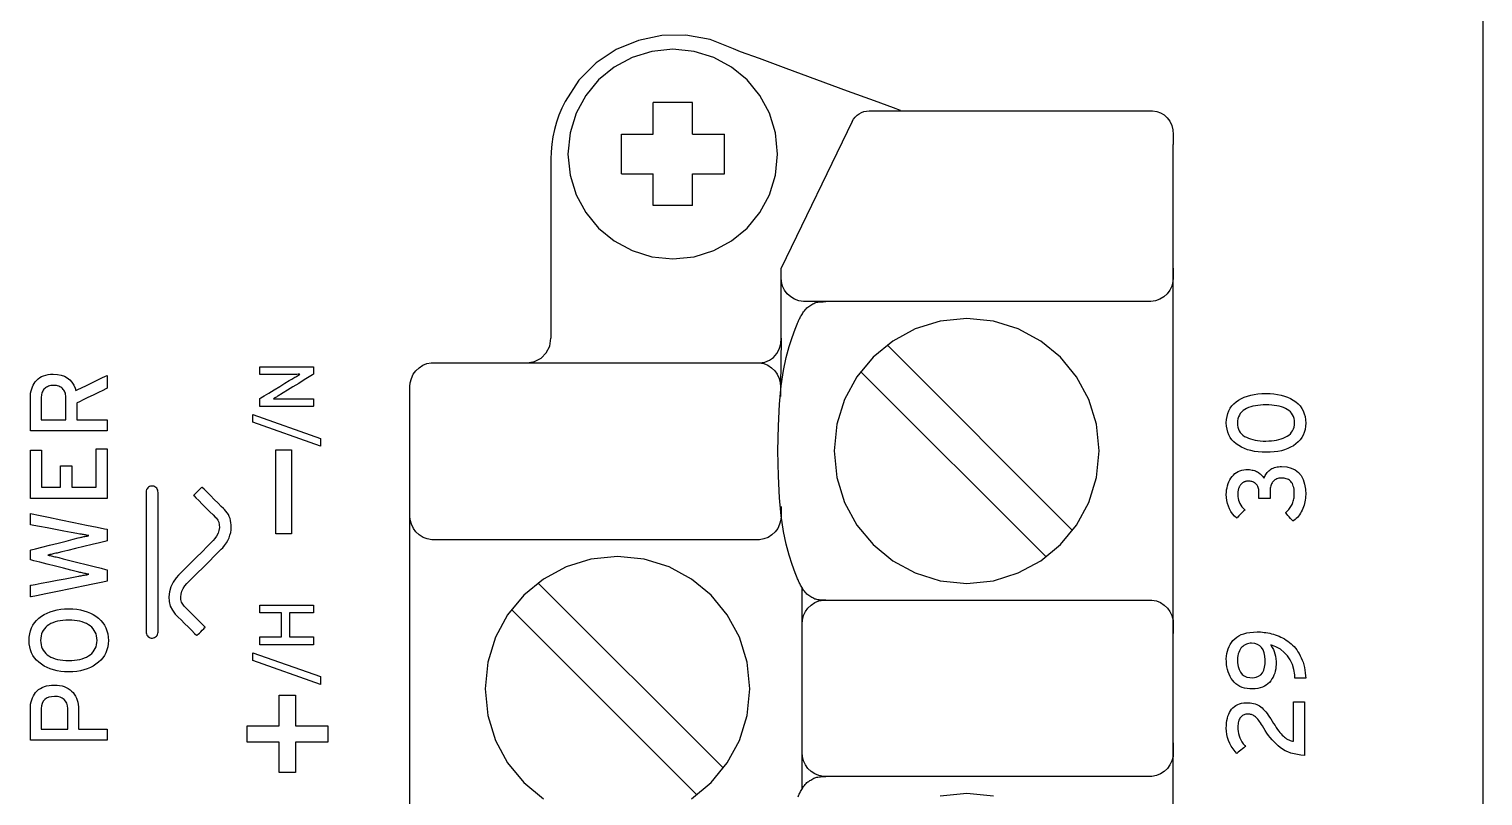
# Model space of a CAD drawing. Extents: x 1 to 47.7, y 0.2 to 33.5.
# Drawn here: x 34.723 to 36.559, y 17.077 to 18.046 of the extents above; entities that cross this region are included whole.
import ezdxf

# ---------------------------------------------------------------- set-up
doc = ezdxf.new("R2010")
doc.units = 0
doc.header["$MEASUREMENT"] = 0
doc.layers.add('6_0____DWG', color=7, linetype='CONTINUOUS')

msp = doc.modelspace()

# ---------------------------------------------------------------- linework, layer by layer
at = {"layer": '6_0____DWG'}
for points in [[(36.5591, 18.0601), (36.5591, 18.0135), (36.5591, 17.9188), (36.5591, 17.8219), (36.5591, 17.7229), (36.5591, 17.6219), (36.5591, 17.5189), (36.5591, 17.4139), (36.5591, 17.307), (36.5591, 17.1983), (36.5591, 17.0877), (36.5591, 16.9754)], [(35.8236, 17.9436), (35.8145, 17.947), (35.7906, 17.9558), (35.7568, 17.9682), (35.718, 17.9824), (35.6793, 17.9967), (35.6455, 18.0091), (35.6216, 18.0179), (35.6125, 18.0213), (35.583, 18.0332), (35.5525, 18.0388), (35.5221, 18.0384), (35.4925, 18.0322), (35.4646, 18.0206), (35.4393, 18.0036), (35.4175, 17.9817), (35.3999, 17.9551), (35.3958, 17.9465), (35.3922, 17.9377), (35.3891, 17.9288), (35.3866, 17.9196), (35.3846, 17.9103), (35.3832, 17.9009), (35.3823, 17.8915), (35.382, 17.8819), (35.382, 17.8722), (35.382, 17.8466), (35.382, 17.8103), (35.382, 17.7688), (35.382, 17.7272), (35.382, 17.691), (35.382, 17.6654), (35.382, 17.6557)], [(35.5609, 17.9536), (35.511, 17.9536)], [(35.511, 17.9135), (35.511, 17.9536)], [(35.5609, 17.9135), (35.5609, 17.9536)], [(35.7623, 17.9298), (35.7642, 17.9327), (35.7664, 17.9353), (35.7688, 17.9375), (35.7715, 17.9395), (35.7744, 17.941), (35.7774, 17.9422), (35.7806, 17.9429), (35.784, 17.9431), (35.7993, 17.9431), (35.8399, 17.9431), (35.8972, 17.9431), (35.9629, 17.9431), (36.0286, 17.9431), (36.086, 17.9431), (36.1265, 17.9431), (36.1419, 17.9431), (36.1472, 17.9425), (36.1521, 17.9408), (36.1565, 17.938), (36.1604, 17.9343), (36.1636, 17.9299), (36.166, 17.9248), (36.1675, 17.9192), (36.168, 17.9131), (36.168, 17.9126), (36.168, 17.9112), (36.168, 17.9092), (36.168, 17.9069), (36.168, 17.9047), (36.168, 17.9027), (36.168, 17.9013), (36.168, 17.9007)], [(35.7623, 17.9298), (35.6728, 17.7444)], [(35.471, 17.8636), (35.471, 17.9135)], [(35.471, 17.9135), (35.511, 17.9135)], [(35.5609, 17.9135), (35.6012, 17.9135)], [(35.6012, 17.8636), (35.6012, 17.9135)], [(36.168, 15.9321), (36.168, 17.9007)], [(35.471, 17.8636), (35.511, 17.8636)], [(35.511, 17.8234), (35.511, 17.8636)], [(35.5609, 17.8636), (35.6012, 17.8636)], [(35.5609, 17.8234), (35.5609, 17.8636)], [(35.5609, 17.8234), (35.511, 17.8234)], [(36.168, 17.7444), (36.168, 17.7439), (36.168, 17.7426), (36.168, 17.7407), (36.168, 17.7385), (36.168, 17.7363), (36.168, 17.7343), (36.168, 17.7328), (36.168, 17.7321), (36.1676, 17.7273), (36.1661, 17.7217), (36.1636, 17.7166), (36.1602, 17.7121), (36.1559, 17.7083), (36.151, 17.7053), (36.1455, 17.7032), (36.1396, 17.7022), (36.1305, 17.7021), (36.0941, 17.7021), (36.034, 17.7021), (35.9599, 17.7021), (35.881, 17.7021), (35.8068, 17.7021), (35.7468, 17.7021), (35.7103, 17.7021), (35.7012, 17.7022), (35.6953, 17.7032), (35.6898, 17.7053), (35.6849, 17.7083), (35.6806, 17.7121), (35.6772, 17.7166), (35.6747, 17.7217), (35.6732, 17.7273), (35.6728, 17.7321), (35.6728, 17.7328), (35.6728, 17.7343), (35.6728, 17.7363), (35.6728, 17.7385), (35.6728, 17.7407), (35.6728, 17.7426), (35.6728, 17.7439), (35.6728, 17.7444)], [(35.6454, 17.6248), (35.6522, 17.6256), (35.6581, 17.6279), (35.6632, 17.6316), (35.6673, 17.6364), (35.6703, 17.6421), (35.6722, 17.6486), (35.6728, 17.6557), (35.6728, 17.6599), (35.6728, 17.6708), (35.6728, 17.6857), (35.6728, 17.702), (35.6728, 17.717), (35.6728, 17.7279), (35.6728, 17.7321)], [(35.7292, 17.3247), (35.7276, 17.3247), (35.726, 17.3248), (35.7243, 17.3248), (35.7226, 17.325), (35.7209, 17.3251), (35.7193, 17.3253), (35.7179, 17.3256), (35.7166, 17.3259), (35.7155, 17.3263), (35.7142, 17.3269), (35.713, 17.3276), (35.7117, 17.3284), (35.7104, 17.3292), (35.7092, 17.33), (35.7079, 17.3308), (35.7066, 17.3317), (35.7054, 17.3325), (35.7042, 17.3337), (35.7032, 17.335), (35.7022, 17.3363), (35.7012, 17.3375), (35.7004, 17.3388), (35.6996, 17.34), (35.6988, 17.3412), (35.6981, 17.3425), (35.6974, 17.3437), (35.6968, 17.3449), (35.6963, 17.346), (35.6957, 17.347), (35.6952, 17.3481), (35.6947, 17.3492), (35.6942, 17.3504), (35.6936, 17.3517), (35.693, 17.3532), (35.6905, 17.3595), (35.6867, 17.3698), (35.6829, 17.3816), (35.6792, 17.3954), (35.6759, 17.4118), (35.673, 17.4313), (35.6707, 17.4543), (35.6693, 17.4815), (35.6687, 17.5134), (35.6693, 17.5452), (35.6707, 17.5724), (35.673, 17.5955), (35.6759, 17.615), (35.6792, 17.6313), (35.6829, 17.6452), (35.6867, 17.6569), (35.6905, 17.6672), (35.693, 17.6735), (35.6936, 17.675), (35.6942, 17.6764), (35.6947, 17.6776), (35.6952, 17.6787), (35.6957, 17.6797), (35.6963, 17.6808), (35.6968, 17.6819), (35.6974, 17.6831), (35.6981, 17.6843), (35.6988, 17.6855), (35.6996, 17.6868), (35.7004, 17.688), (35.7012, 17.6892), (35.7022, 17.6905), (35.7032, 17.6918), (35.7042, 17.6931), (35.7054, 17.6943), (35.7066, 17.6951), (35.7079, 17.6959), (35.7092, 17.6968), (35.7104, 17.6976), (35.7117, 17.6984), (35.713, 17.6992), (35.7142, 17.6999), (35.7155, 17.7005), (35.7166, 17.7009), (35.7179, 17.7012), (35.7193, 17.7014), (35.7209, 17.7017), (35.7226, 17.7018), (35.7243, 17.7019), (35.726, 17.702), (35.7276, 17.7021), (35.7292, 17.7021)], [(35.3519, 17.6248), (35.3614, 17.6264), (35.3697, 17.6307), (35.3762, 17.6374), (35.3805, 17.6459), (35.382, 17.6557)], [(35.6728, 17.6557), (35.6721, 17.5948)], [(36.0409, 17.413), (35.8066, 17.6473)], [(35.204, 17.5824), (35.204, 17.5829), (35.204, 17.5843), (35.204, 17.5862), (35.204, 17.5884), (35.204, 17.5906), (35.204, 17.5926), (35.204, 17.5941), (35.204, 17.5948), (35.2044, 17.5995), (35.2058, 17.6051), (35.2082, 17.6103), (35.2114, 17.6148), (35.2155, 17.6186), (35.2201, 17.6216), (35.2253, 17.6237), (35.2309, 17.6247), (35.2395, 17.6248), (35.2739, 17.6248), (35.3307, 17.6248), (35.4008, 17.6248), (35.4753, 17.6248), (35.5454, 17.6248), (35.6022, 17.6248), (35.6366, 17.6248), (35.6452, 17.6247), (35.6508, 17.6237), (35.656, 17.6216), (35.6607, 17.6186), (35.6647, 17.6148), (35.6679, 17.6103), (35.6703, 17.6051), (35.6717, 17.5995), (35.6721, 17.5948), (35.6721, 17.5941), (35.6721, 17.5926), (35.6721, 17.5906), (35.6721, 17.5884), (35.6721, 17.5862), (35.6721, 17.5843), (35.6721, 17.5829), (35.6721, 17.5824)], [(36.0075, 17.3796), (35.7732, 17.6139)], [(35.204, 15.6137), (35.204, 17.5824)], [(35.0911, 17.5293), (35.0911, 17.5193), (35.0055, 17.5496), (35.0055, 17.5596), (35.0911, 17.5293)], [(34.8218, 17.4535), (34.7246, 17.4535), (34.7246, 17.5142), (34.7387, 17.5142), (34.7387, 17.4676), (34.7628, 17.4676), (34.7628, 17.4946), (34.7769, 17.4946), (34.7769, 17.4676), (34.8076, 17.4676), (34.8076, 17.5162), (34.8218, 17.5162), (34.8218, 17.4535)], [(35.0546, 17.4086), (35.0347, 17.4086), (35.0347, 17.5148), (35.0546, 17.5148), (35.0546, 17.4086)], [(35.6727, 17.4434), (35.6727, 17.4429), (35.6727, 17.4416), (35.6727, 17.4397), (35.6727, 17.4375), (35.6727, 17.4352), (35.6727, 17.4332), (35.6727, 17.4318), (35.6727, 17.4311), (35.6724, 17.4263), (35.6709, 17.4207), (35.6685, 17.4156), (35.6652, 17.4111), (35.6611, 17.4072), (35.6563, 17.4042), (35.651, 17.4022), (35.6453, 17.4011), (35.6367, 17.401), (35.6023, 17.401), (35.5456, 17.401), (35.4756, 17.401), (35.4012, 17.401), (35.3312, 17.401), (35.2745, 17.401), (35.2401, 17.401), (35.2315, 17.4011), (35.2258, 17.4022), (35.2205, 17.4042), (35.2157, 17.4072), (35.2116, 17.4111), (35.2083, 17.4156), (35.2058, 17.4207), (35.2044, 17.4263), (35.204, 17.4311), (35.204, 17.4318), (35.204, 17.4332), (35.204, 17.4352), (35.204, 17.4375), (35.204, 17.4397), (35.204, 17.4416), (35.204, 17.4429), (35.204, 17.4434)], [(35.5597, 17.074), (35.5844, 17.0944), (35.6048, 17.1192), (35.6202, 17.1476), (35.6299, 17.1791), (35.6333, 17.2128), (35.6299, 17.2465), (35.6202, 17.2779), (35.6048, 17.3063), (35.5844, 17.3311), (35.5597, 17.3515), (35.5313, 17.3669), (35.4999, 17.3767), (35.4662, 17.3801), (35.4325, 17.3767), (35.4011, 17.3669), (35.3727, 17.3515), (35.3479, 17.3311), (35.3274, 17.3063), (35.312, 17.2779), (35.3022, 17.2465), (35.2988, 17.2128), (35.3022, 17.1791), (35.312, 17.1476), (35.3274, 17.1192), (35.3479, 17.0944), (35.3727, 17.074)], [(35.5999, 17.1124), (35.3656, 17.3467)], [(35.6993, 17.0863), (35.6993, 17.341)], [(35.0823, 17.3088), (35.0518, 17.3088), (35.0518, 17.2784), (35.0823, 17.2784), (35.0823, 17.2686), (35.0143, 17.2686), (35.0143, 17.2784), (35.0418, 17.2784), (35.0418, 17.3088), (35.0143, 17.3088), (35.0143, 17.3186), (35.0823, 17.3186), (35.0823, 17.3088)], [(35.6993, 17.2826), (35.6993, 17.2831), (35.6993, 17.2844), (35.6993, 17.2863), (35.6993, 17.2885), (35.6993, 17.2907), (35.6993, 17.2927), (35.6993, 17.2942), (35.6993, 17.2949), (35.6996, 17.2997), (35.7011, 17.3053), (35.7034, 17.3104), (35.7067, 17.3149), (35.7107, 17.3187), (35.7154, 17.3217), (35.7206, 17.3238), (35.7262, 17.3248), (35.7348, 17.3249), (35.7693, 17.3249), (35.8261, 17.3249), (35.8963, 17.3249), (35.971, 17.3249), (36.0412, 17.3249), (36.098, 17.3249), (36.1325, 17.3249), (36.1411, 17.3248), (36.1467, 17.3238), (36.1519, 17.3217), (36.1566, 17.3187), (36.1606, 17.3149), (36.1638, 17.3104), (36.1662, 17.3053), (36.1677, 17.2997), (36.168, 17.2949), (36.168, 17.2942), (36.168, 17.2927), (36.168, 17.2907), (36.168, 17.2885), (36.168, 17.2863), (36.168, 17.2844), (36.168, 17.2831), (36.168, 17.2826)], [(35.5665, 17.079), (35.3322, 17.3132)], [(35.0911, 17.2282), (35.0911, 17.2182), (35.0055, 17.2484), (35.0055, 17.2584), (35.0911, 17.2282)], [(35.0596, 17.1662), (35.1002, 17.1662), (35.1002, 17.1454), (35.0596, 17.1454), (35.0596, 17.1071), (35.0389, 17.1071), (35.0389, 17.1454), (34.9983, 17.1454), (34.9983, 17.1662), (35.0389, 17.1662), (35.0389, 17.2046), (35.0596, 17.2046), (35.0596, 17.1662)], [(36.168, 17.1444), (36.168, 17.1439), (36.168, 17.1426), (36.168, 17.1407), (36.168, 17.1385), (36.168, 17.1362), (36.168, 17.1343), (36.168, 17.1328), (36.168, 17.1321), (36.1677, 17.1273), (36.1662, 17.1217), (36.1638, 17.1166), (36.1606, 17.1121), (36.1566, 17.1083), (36.1519, 17.1053), (36.1467, 17.1032), (36.1411, 17.1022), (36.1325, 17.1021), (36.098, 17.1021), (36.0412, 17.1021), (35.971, 17.1021), (35.8963, 17.1021), (35.8261, 17.1021), (35.7693, 17.1021), (35.7348, 17.1021), (35.7262, 17.1022), (35.7206, 17.1032), (35.7154, 17.1053), (35.7107, 17.1083), (35.7067, 17.1121), (35.7034, 17.1166), (35.7011, 17.1217), (35.6996, 17.1273), (35.6993, 17.1321), (35.6993, 17.1328), (35.6993, 17.1343), (35.6993, 17.1362), (35.6993, 17.1385), (35.6993, 17.1407), (35.6993, 17.1426), (35.6993, 17.1439), (35.6993, 17.1444)], [(35.6942, 17.0764), (35.6947, 17.0776), (35.6952, 17.0787), (35.6957, 17.0797), (35.6963, 17.0808), (35.6968, 17.0819), (35.6974, 17.0831), (35.6981, 17.0843), (35.6988, 17.0855), (35.6996, 17.0868), (35.7004, 17.088), (35.7012, 17.0892), (35.7022, 17.0905), (35.7032, 17.0918), (35.7042, 17.0931), (35.7054, 17.0943), (35.7066, 17.0951), (35.7079, 17.0959), (35.7092, 17.0968), (35.7104, 17.0976), (35.7117, 17.0984), (35.713, 17.0992), (35.7142, 17.0999), (35.7155, 17.1005), (35.7166, 17.1009), (35.7179, 17.1012), (35.7193, 17.1014), (35.7209, 17.1017), (35.7226, 17.1018), (35.7243, 17.1019), (35.726, 17.102), (35.7276, 17.102), (35.7292, 17.1021)], [(35.9409, 17.0773), (35.9072, 17.0807), (35.8735, 17.0773)]]:
    msp.add_lwpolyline(points, dxfattribs=at)
for points in [[(35.5361, 18.021), (35.5094, 18.0183), (35.4845, 18.0106), (35.4619, 17.9984), (35.4423, 17.9822), (35.4261, 17.9626), (35.4139, 17.9401), (35.4062, 17.9152), (35.4035, 17.8885), (35.4062, 17.8618), (35.4139, 17.837), (35.4261, 17.8145), (35.4423, 17.7949), (35.4619, 17.7787), (35.4845, 17.7665), (35.5094, 17.7588), (35.5361, 17.7561), (35.5628, 17.7588), (35.5876, 17.7665), (35.6101, 17.7787), (35.6297, 17.7949), (35.6458, 17.8145), (35.658, 17.837), (35.6657, 17.8618), (35.6684, 17.8885), (35.6657, 17.9152), (35.658, 17.9401), (35.6458, 17.9626), (35.6297, 17.9822), (35.6101, 17.9984), (35.5876, 18.0106), (35.5628, 18.0183)], [(35.9072, 17.346), (35.9409, 17.3494), (35.9723, 17.3592), (36.0007, 17.3746), (36.0254, 17.3951), (36.0458, 17.4198), (36.0612, 17.4483), (36.0709, 17.4797), (36.0743, 17.5135), (36.0709, 17.5472), (36.0612, 17.5786), (36.0458, 17.607), (36.0254, 17.6317), (36.0007, 17.6522), (35.9723, 17.6676), (35.9409, 17.6773), (35.9072, 17.6807), (35.8735, 17.6773), (35.8421, 17.6676), (35.8137, 17.6522), (35.7889, 17.6317), (35.7684, 17.607), (35.753, 17.5786), (35.7432, 17.5472), (35.7398, 17.5135), (35.7432, 17.4797), (35.753, 17.4483), (35.7684, 17.4198), (35.7889, 17.3951), (35.8137, 17.3746), (35.8421, 17.3592), (35.8735, 17.3494)], [(34.7536, 17.6104), (34.7588, 17.6101), (34.7634, 17.6092), (34.7676, 17.6077), (34.7713, 17.6058), (34.7745, 17.6033), (34.7772, 17.6002), (34.7794, 17.5967), (34.7812, 17.5926), (34.7822, 17.5898), (34.7847, 17.591), (34.7893, 17.5932), (34.7954, 17.5962), (34.8022, 17.5994), (34.809, 17.6027), (34.8149, 17.6056), (34.8194, 17.6078), (34.8216, 17.6088), (34.8218, 17.6086), (34.8218, 17.6072), (34.8218, 17.6051), (34.8218, 17.6024), (34.8218, 17.5996), (34.8218, 17.5969), (34.8218, 17.5947), (34.8218, 17.5931), (34.8217, 17.5926), (34.8201, 17.5918), (34.8161, 17.5899), (34.8105, 17.5872), (34.804, 17.584), (34.7974, 17.5808), (34.7914, 17.5779), (34.7866, 17.5756), (34.7837, 17.5742), (34.7833, 17.5738), (34.7833, 17.5724), (34.7833, 17.5698), (34.7833, 17.5665), (34.7833, 17.5628), (34.7833, 17.5592), (34.7833, 17.5561), (34.7833, 17.5538), (34.7833, 17.5527), (34.7843, 17.5527), (34.7877, 17.5527), (34.7929, 17.5527), (34.7992, 17.5527), (34.8058, 17.5527), (34.8121, 17.5527), (34.8174, 17.5527), (34.8208, 17.5527), (34.8218, 17.5527), (34.8218, 17.552), (34.8218, 17.5505), (34.8218, 17.5485), (34.8218, 17.5461), (34.8218, 17.5437), (34.8218, 17.5416), (34.8218, 17.5399), (34.8218, 17.539), (34.8206, 17.5389), (34.8135, 17.5389), (34.8014, 17.5389), (34.7861, 17.5389), (34.7693, 17.5389), (34.753, 17.5389), (34.7389, 17.5389), (34.7288, 17.5389), (34.7246, 17.5389), (34.7246, 17.5401), (34.7246, 17.544), (34.7246, 17.5498), (34.7246, 17.5566), (34.7246, 17.5637), (34.7246, 17.5704), (34.7246, 17.5759), (34.7246, 17.5793), (34.7246, 17.581), (34.7247, 17.5838), (34.725, 17.5866), (34.7256, 17.5893), (34.7263, 17.5918), (34.7272, 17.5942), (34.7282, 17.5965), (34.7295, 17.5987), (34.7309, 17.6008), (34.7326, 17.6028), (34.7345, 17.6045), (34.7366, 17.6061), (34.7389, 17.6074), (34.7414, 17.6084), (34.7441, 17.6093), (34.7471, 17.6099), (34.7502, 17.6103)], [(35.0823, 17.6104), (35.0808, 17.6094), (35.0766, 17.6069), (35.0706, 17.6032), (35.0636, 17.5988), (35.0563, 17.5944), (35.0495, 17.5902), (35.044, 17.5868), (35.0405, 17.5846), (35.0393, 17.5839), (35.0383, 17.5833), (35.0372, 17.5827), (35.0362, 17.5821), (35.0353, 17.5815), (35.0343, 17.5809), (35.0334, 17.5804), (35.0325, 17.5799), (35.0317, 17.5794), (35.0322, 17.5792), (35.0339, 17.5792), (35.0355, 17.5792), (35.0373, 17.5792), (35.0391, 17.5792), (35.0409, 17.5792), (35.0428, 17.5792), (35.0448, 17.5793), (35.0468, 17.5793), (35.048, 17.5793), (35.0512, 17.5793), (35.056, 17.5793), (35.0617, 17.5793), (35.0677, 17.5793), (35.0734, 17.5793), (35.0782, 17.5793), (35.0814, 17.5793), (35.0823, 17.5793), (35.0823, 17.5788), (35.0823, 17.5778), (35.0823, 17.5764), (35.0823, 17.5748), (35.0823, 17.5732), (35.0823, 17.5717), (35.0823, 17.5705), (35.0823, 17.5698), (35.0819, 17.5697), (35.0774, 17.5697), (35.0694, 17.5697), (35.059, 17.5697), (35.0475, 17.5697), (35.036, 17.5697), (35.0259, 17.5697), (35.0183, 17.5697), (35.0145, 17.5697), (35.0143, 17.5699), (35.0143, 17.5707), (35.0143, 17.572), (35.0143, 17.5736), (35.0143, 17.5753), (35.0143, 17.577), (35.0143, 17.5784), (35.0143, 17.5794), (35.0143, 17.5798), (35.0158, 17.5807), (35.0199, 17.5831), (35.0257, 17.5866), (35.0325, 17.5907), (35.0396, 17.595), (35.0462, 17.599), (35.0516, 17.6023), (35.055, 17.6043), (35.0562, 17.605), (35.0575, 17.6058), (35.0587, 17.6065), (35.0599, 17.6071), (35.061, 17.6078), (35.0621, 17.6084), (35.0631, 17.609), (35.0641, 17.6095), (35.0651, 17.6101), (35.0645, 17.6103), (35.0628, 17.6103), (35.0611, 17.6102), (35.0593, 17.6102), (35.0575, 17.6102), (35.0556, 17.6102), (35.0537, 17.6102), (35.0517, 17.6102), (35.0497, 17.6102), (35.0485, 17.6102), (35.0453, 17.6102), (35.0406, 17.6102), (35.0349, 17.6102), (35.0288, 17.6102), (35.0231, 17.6102), (35.0184, 17.6102), (35.0152, 17.6102), (35.0143, 17.6102), (35.0143, 17.6106), (35.0143, 17.6116), (35.0143, 17.613), (35.0143, 17.6146), (35.0143, 17.6163), (35.0143, 17.6178), (35.0143, 17.6189), (35.0143, 17.6196), (35.0148, 17.6198), (35.0192, 17.6198), (35.0272, 17.6198), (35.0376, 17.6198), (35.0491, 17.6198), (35.0606, 17.6198), (35.0707, 17.6198), (35.0783, 17.6198), (35.0821, 17.6198), (35.0823, 17.6196), (35.0823, 17.6188), (35.0823, 17.6176), (35.0823, 17.6161), (35.0823, 17.6145), (35.0823, 17.6129), (35.0823, 17.6116), (35.0823, 17.6107)], [(34.754, 17.5962), (34.7522, 17.5961), (34.7505, 17.5959), (34.749, 17.5956), (34.7475, 17.5951), (34.7461, 17.5946), (34.7449, 17.5939), (34.7438, 17.5932), (34.7427, 17.5923), (34.7418, 17.5913), (34.741, 17.5901), (34.7402, 17.589), (34.7396, 17.5877), (34.7391, 17.5863), (34.7387, 17.5848), (34.7385, 17.5833), (34.7383, 17.5816), (34.7383, 17.5801), (34.7383, 17.5788), (34.7383, 17.5757), (34.7383, 17.5716), (34.7383, 17.5668), (34.7383, 17.562), (34.7383, 17.5577), (34.7383, 17.5544), (34.7383, 17.5528), (34.7389, 17.5527), (34.7416, 17.5527), (34.7459, 17.5527), (34.7512, 17.5527), (34.7567, 17.5527), (34.7619, 17.5527), (34.7662, 17.5527), (34.769, 17.5527), (34.7696, 17.5528), (34.7696, 17.5544), (34.7696, 17.5577), (34.7696, 17.562), (34.7696, 17.5668), (34.7696, 17.5716), (34.7696, 17.5757), (34.7696, 17.5788), (34.7696, 17.5801), (34.7696, 17.5816), (34.7694, 17.5832), (34.7692, 17.5848), (34.7688, 17.5862), (34.7683, 17.5876), (34.7677, 17.5888), (34.767, 17.59), (34.7662, 17.5911), (34.7653, 17.5921), (34.7643, 17.5931), (34.7632, 17.5939), (34.762, 17.5945), (34.7606, 17.5951), (34.7591, 17.5956), (34.7576, 17.5959), (34.7559, 17.5961)], [(36.285, 17.5859), (36.2902, 17.5858), (36.2951, 17.5854), (36.2997, 17.5848), (36.3042, 17.5838), (36.3084, 17.5827), (36.3123, 17.5812), (36.316, 17.5795), (36.3195, 17.5776), (36.3227, 17.5754), (36.3256, 17.5729), (36.3281, 17.5702), (36.3303, 17.5672), (36.332, 17.564), (36.3334, 17.5605), (36.3344, 17.5568), (36.3351, 17.5529), (36.3353, 17.5487), (36.3351, 17.5445), (36.3344, 17.5406), (36.3334, 17.5369), (36.332, 17.5335), (36.3303, 17.5303), (36.3282, 17.5274), (36.3257, 17.5247), (36.3229, 17.5222), (36.3197, 17.52), (36.3162, 17.518), (36.3126, 17.5163), (36.3086, 17.5149), (36.3045, 17.5137), (36.3001, 17.5128), (36.2954, 17.5122), (36.2905, 17.5118), (36.2853, 17.5117), (36.2801, 17.5118), (36.2752, 17.5122), (36.2705, 17.5129), (36.2661, 17.5138), (36.2619, 17.515), (36.2579, 17.5164), (36.2542, 17.5181), (36.2507, 17.5201), (36.2475, 17.5223), (36.2446, 17.5248), (36.2421, 17.5276), (36.24, 17.5305), (36.2382, 17.5337), (36.2368, 17.5372), (36.2359, 17.5408), (36.2352, 17.5448), (36.235, 17.5489), (36.2353, 17.5531), (36.2359, 17.5571), (36.2369, 17.5608), (36.2382, 17.5642), (36.24, 17.5674), (36.2421, 17.5704), (36.2445, 17.5731), (36.2474, 17.5755), (36.2506, 17.5777), (36.254, 17.5796), (36.2577, 17.5813), (36.2616, 17.5827), (36.2658, 17.5839), (36.2702, 17.5848), (36.2749, 17.5854), (36.2798, 17.5858)], [(36.2853, 17.5717), (36.2817, 17.5716), (36.2782, 17.5714), (36.2749, 17.571), (36.2717, 17.5705), (36.2687, 17.5699), (36.2659, 17.5691), (36.2632, 17.5681), (36.2606, 17.567), (36.2582, 17.5658), (36.2561, 17.5643), (36.2543, 17.5626), (36.2527, 17.5608), (36.2515, 17.5588), (36.2505, 17.5565), (36.2497, 17.5541), (36.2493, 17.5515), (36.2491, 17.5487), (36.2493, 17.5459), (36.2497, 17.5433), (36.2504, 17.5409), (36.2514, 17.5387), (36.2527, 17.5367), (36.2542, 17.5349), (36.256, 17.5333), (36.2581, 17.5318), (36.2604, 17.5306), (36.2629, 17.5294), (36.2656, 17.5285), (36.2684, 17.5277), (36.2714, 17.527), (36.2746, 17.5265), (36.2779, 17.5261), (36.2814, 17.5259), (36.285, 17.5259), (36.2886, 17.526), (36.292, 17.5262), (36.2953, 17.5266), (36.2985, 17.5271), (36.3014, 17.5278), (36.3043, 17.5287), (36.3069, 17.5296), (36.3094, 17.5308), (36.3118, 17.5321), (36.314, 17.5335), (36.3159, 17.5352), (36.3175, 17.537), (36.3188, 17.539), (36.3198, 17.5412), (36.3206, 17.5436), (36.321, 17.5462), (36.3212, 17.5489), (36.3211, 17.5517), (36.3206, 17.5544), (36.3199, 17.5568), (36.3188, 17.559), (36.3175, 17.561), (36.316, 17.5628), (36.3141, 17.5645), (36.3119, 17.5659), (36.3096, 17.5671), (36.3071, 17.5682), (36.3045, 17.5691), (36.3017, 17.5699), (36.2987, 17.5705), (36.2956, 17.571), (36.2923, 17.5714), (36.2889, 17.5716)], [(36.3049, 17.4938), (36.3113, 17.4932), (36.317, 17.4918), (36.3219, 17.4895), (36.3261, 17.4863), (36.3295, 17.4823), (36.3321, 17.4774), (36.3339, 17.4716), (36.335, 17.4649), (36.3353, 17.4582), (36.3352, 17.4559), (36.335, 17.4536), (36.3347, 17.4514), (36.3343, 17.4492), (36.3338, 17.447), (36.3332, 17.4449), (36.3325, 17.4427), (36.3316, 17.4406), (36.3307, 17.4385), (36.3297, 17.4365), (36.3286, 17.4346), (36.3274, 17.4328), (36.3261, 17.4311), (36.3247, 17.4295), (36.3233, 17.428), (36.3218, 17.4266), (36.3202, 17.4253), (36.3191, 17.4247), (36.3186, 17.4254), (36.3175, 17.4266), (36.3161, 17.4282), (36.3145, 17.43), (36.3129, 17.4318), (36.3115, 17.4334), (36.3105, 17.4346), (36.3099, 17.4353), (36.3105, 17.436), (36.3117, 17.4371), (36.3128, 17.4382), (36.3138, 17.4393), (36.3148, 17.4405), (36.3157, 17.4418), (36.3165, 17.443), (36.3173, 17.4443), (36.318, 17.4457), (36.3186, 17.447), (36.3191, 17.4484), (36.3196, 17.4498), (36.32, 17.4513), (36.3203, 17.4527), (36.3206, 17.4541), (36.3208, 17.4555), (36.3209, 17.4569), (36.3209, 17.4583), (36.3209, 17.4607), (36.3208, 17.463), (36.3205, 17.4651), (36.3201, 17.4671), (36.3196, 17.469), (36.3191, 17.4706), (36.3184, 17.4721), (36.3175, 17.4734), (36.3166, 17.4746), (36.3156, 17.4755), (36.3146, 17.4764), (36.3134, 17.4772), (36.3122, 17.4778), (36.3108, 17.4783), (36.3094, 17.4787), (36.3079, 17.479), (36.3063, 17.4791), (36.3047, 17.4792), (36.303, 17.4791), (36.3015, 17.4789), (36.3, 17.4785), (36.2987, 17.4781), (36.2975, 17.4775), (36.2963, 17.4768), (36.2953, 17.4761), (36.2944, 17.4751), (36.2935, 17.4741), (36.2928, 17.473), (36.2922, 17.4718), (36.2917, 17.4705), (36.2912, 17.4692), (36.2909, 17.4678), (36.2906, 17.4663), (36.2904, 17.4647), (36.2903, 17.463), (36.2903, 17.462), (36.2903, 17.4615), (36.2903, 17.4605), (36.2903, 17.4591), (36.2903, 17.4577), (36.2903, 17.4562), (36.2903, 17.4549), (36.2903, 17.4539), (36.2903, 17.4533), (36.2901, 17.4533), (36.2891, 17.4533), (36.2874, 17.4533), (36.2853, 17.4533), (36.2829, 17.4533), (36.2806, 17.4533), (36.2785, 17.4533), (36.277, 17.4533), (36.2762, 17.4533), (36.2762, 17.4534), (36.2762, 17.4541), (36.2762, 17.4552), (36.2762, 17.4566), (36.2762, 17.458), (36.2762, 17.4594), (36.2762, 17.4607), (36.2762, 17.4616), (36.2762, 17.4619), (36.2762, 17.4632), (36.276, 17.4646), (36.2758, 17.4659), (36.2754, 17.4672), (36.275, 17.4683), (36.2744, 17.4694), (36.2738, 17.4703), (36.273, 17.4712), (36.2722, 17.472), (36.2713, 17.4727), (36.2704, 17.4733), (36.2694, 17.4738), (36.2684, 17.4743), (36.2673, 17.4746), (36.2662, 17.4749), (36.2651, 17.4751), (36.2639, 17.4752), (36.2628, 17.4752), (36.2623, 17.4752), (36.2618, 17.4752), (36.2613, 17.4752), (36.2608, 17.4751), (36.2603, 17.475), (36.2598, 17.4749), (36.2592, 17.4748), (36.2587, 17.4747), (36.2582, 17.4745), (36.2576, 17.4743), (36.2571, 17.474), (36.2566, 17.4738), (36.2561, 17.4734), (36.2556, 17.4731), (36.2552, 17.4727), (36.2547, 17.4723), (36.2543, 17.4719), (36.2538, 17.4714), (36.2534, 17.4709), (36.2529, 17.4704), (36.2525, 17.4699), (36.2521, 17.4693), (36.2518, 17.4686), (36.2514, 17.468), (36.2511, 17.4673), (36.2508, 17.4666), (36.2505, 17.4658), (36.2502, 17.4649), (36.25, 17.4641), (36.2498, 17.4631), (36.2497, 17.4622), (36.2496, 17.4612), (36.2495, 17.4601), (36.2494, 17.459), (36.2494, 17.4578), (36.2495, 17.4558), (36.2498, 17.4534), (36.2503, 17.4511), (36.2511, 17.4489), (36.252, 17.4468), (36.2532, 17.4447), (36.2547, 17.4428), (36.2563, 17.4409), (36.2582, 17.4391), (36.2582, 17.4386), (36.2573, 17.4377), (36.2559, 17.4363), (36.2543, 17.4347), (36.2526, 17.4329), (36.2509, 17.4312), (36.2495, 17.4298), (36.2485, 17.4288), (36.2482, 17.4284), (36.2454, 17.4311), (36.243, 17.434), (36.2408, 17.437), (36.2391, 17.4402), (36.2376, 17.4435), (36.2365, 17.447), (36.2357, 17.4506), (36.2352, 17.4544), (36.235, 17.4582), (36.2351, 17.4612), (36.2354, 17.4641), (36.2359, 17.4669), (36.2365, 17.4695), (36.2373, 17.4721), (36.2383, 17.4745), (36.2394, 17.4769), (36.2408, 17.4791), (36.2423, 17.4811), (36.2439, 17.483), (36.2457, 17.4847), (36.2477, 17.4861), (36.2498, 17.4873), (36.2521, 17.4883), (36.2545, 17.489), (36.2571, 17.4895), (36.2598, 17.4898), (36.2622, 17.4899), (36.2641, 17.4898), (36.2659, 17.4896), (36.2675, 17.4893), (36.2691, 17.489), (36.2706, 17.4886), (36.272, 17.4881), (36.2732, 17.4875), (36.2744, 17.4869), (36.2755, 17.4862), (36.2766, 17.4854), (36.2776, 17.4846), (36.2786, 17.4838), (36.2795, 17.4828), (36.2803, 17.4819), (36.2811, 17.4809), (36.2818, 17.4799), (36.2825, 17.4788), (36.283, 17.4795), (36.2835, 17.481), (36.2841, 17.4824), (36.2849, 17.4837), (36.2857, 17.485), (36.2866, 17.4862), (36.2877, 17.4873), (36.2888, 17.4884), (36.29, 17.4893), (36.2913, 17.4902), (36.2927, 17.4911), (36.2941, 17.4918), (36.2957, 17.4924), (36.2974, 17.4929), (36.2991, 17.4932), (36.301, 17.4935), (36.3029, 17.4937)], [(34.8709, 17.4617), (34.8709, 17.4546), (34.8709, 17.4359), (34.8709, 17.4093), (34.8709, 17.3784), (34.8709, 17.3468), (34.8709, 17.3183), (34.8709, 17.2966), (34.8709, 17.2853), (34.871, 17.2835), (34.8713, 17.2821), (34.8718, 17.2808), (34.8726, 17.2796), (34.8736, 17.2787), (34.8747, 17.2779), (34.876, 17.2773), (34.8774, 17.277), (34.8789, 17.277), (34.8803, 17.2772), (34.8816, 17.2777), (34.8828, 17.2784), (34.8839, 17.2793), (34.8847, 17.2804), (34.8853, 17.2816), (34.8858, 17.283), (34.8859, 17.2844), (34.8859, 17.2915), (34.8859, 17.3102), (34.8859, 17.3368), (34.8859, 17.3677), (34.8859, 17.3993), (34.8859, 17.4278), (34.8859, 17.4495), (34.8859, 17.4608), (34.8858, 17.4626), (34.8855, 17.464), (34.8849, 17.4653), (34.8842, 17.4664), (34.8832, 17.4674), (34.882, 17.4682), (34.8808, 17.4688), (34.8794, 17.4691), (34.8779, 17.4691), (34.8765, 17.4689), (34.8752, 17.4684), (34.874, 17.4677), (34.8729, 17.4668), (34.8721, 17.4657), (34.8714, 17.4645), (34.871, 17.4631)], [(34.9592, 17.4287), (34.9612, 17.4261), (34.9625, 17.4232), (34.9632, 17.4199), (34.9633, 17.4165), (34.9628, 17.4129), (34.9617, 17.4094), (34.9599, 17.4059), (34.9576, 17.4026), (34.9556, 17.4003), (34.953, 17.3977), (34.948, 17.3927), (34.9414, 17.3861), (34.934, 17.3787), (34.9265, 17.3712), (34.9197, 17.3644), (34.9146, 17.3593), (34.9119, 17.3566), (34.9087, 17.3531), (34.9048, 17.3475), (34.902, 17.3415), (34.9002, 17.3354), (34.8995, 17.3292), (34.8999, 17.3231), (34.9014, 17.3173), (34.904, 17.312), (34.9077, 17.3072), (34.9089, 17.306), (34.9114, 17.3035), (34.9151, 17.2998), (34.9195, 17.2954), (34.9242, 17.2907), (34.9285, 17.2864), (34.932, 17.2828), (34.9343, 17.2805), (34.935, 17.28), (34.9355, 17.2805), (34.9367, 17.2817), (34.9382, 17.2833), (34.94, 17.285), (34.9418, 17.2868), (34.9435, 17.2885), (34.9447, 17.2898), (34.9455, 17.2905), (34.9452, 17.2909), (34.9433, 17.2928), (34.94, 17.2961), (34.9358, 17.3003), (34.9312, 17.3049), (34.9267, 17.3094), (34.9228, 17.3133), (34.92, 17.3161), (34.9187, 17.3174), (34.917, 17.3196), (34.9155, 17.3225), (34.9147, 17.3257), (34.9146, 17.3291), (34.915, 17.3326), (34.9161, 17.3362), (34.9177, 17.3397), (34.9199, 17.3431), (34.9223, 17.3457), (34.9243, 17.3478), (34.929, 17.3525), (34.9354, 17.3589), (34.9428, 17.3663), (34.9503, 17.3738), (34.9572, 17.3807), (34.9627, 17.3862), (34.9658, 17.3893), (34.9676, 17.3911), (34.97, 17.394), (34.9722, 17.3971), (34.974, 17.4003), (34.9755, 17.4035), (34.9767, 17.4069), (34.9776, 17.4102), (34.9781, 17.4136), (34.9784, 17.417), (34.9783, 17.4199), (34.978, 17.4226), (34.9775, 17.4253), (34.9768, 17.4279), (34.9758, 17.4305), (34.9747, 17.4329), (34.9732, 17.4352), (34.9716, 17.4374), (34.9699, 17.4393), (34.9687, 17.4405), (34.9658, 17.4434), (34.9617, 17.4475), (34.9569, 17.4522), (34.9521, 17.4571), (34.9476, 17.4616), (34.944, 17.4652), (34.9418, 17.4674), (34.9413, 17.4677), (34.9406, 17.4671), (34.9394, 17.4658), (34.9378, 17.4642), (34.936, 17.4624), (34.9342, 17.4606), (34.9326, 17.459), (34.9314, 17.4578), (34.9308, 17.4572), (34.9313, 17.4567), (34.9336, 17.4543), (34.9373, 17.4507), (34.9418, 17.4461), (34.9467, 17.4412), (34.9514, 17.4365), (34.9554, 17.4325), (34.9582, 17.4297)], [(34.8218, 17.4144), (34.8218, 17.4139), (34.8218, 17.4125), (34.8218, 17.4105), (34.8218, 17.4081), (34.8218, 17.4056), (34.8218, 17.4032), (34.8218, 17.4013), (34.8218, 17.4), (34.8216, 17.3997), (34.8185, 17.3989), (34.8118, 17.3973), (34.8027, 17.3951), (34.7923, 17.3926), (34.7817, 17.3901), (34.772, 17.3877), (34.7643, 17.3859), (34.7597, 17.3848), (34.7583, 17.3844), (34.7567, 17.3841), (34.7551, 17.3837), (34.7536, 17.3834), (34.7521, 17.383), (34.7507, 17.3827), (34.7493, 17.3824), (34.7479, 17.3822), (34.7466, 17.3819), (34.7469, 17.3816), (34.7482, 17.3814), (34.7496, 17.3811), (34.751, 17.3808), (34.7525, 17.3805), (34.754, 17.3801), (34.7555, 17.3798), (34.7571, 17.3794), (34.7587, 17.3791), (34.7606, 17.3786), (34.7661, 17.3772), (34.7744, 17.3751), (34.7845, 17.3726), (34.7951, 17.3699), (34.8053, 17.3673), (34.8139, 17.3652), (34.8197, 17.3637), (34.8218, 17.3632), (34.8218, 17.3626), (34.8218, 17.3612), (34.8218, 17.3591), (34.8218, 17.3568), (34.8218, 17.3543), (34.8218, 17.352), (34.8218, 17.3502), (34.8218, 17.349), (34.8215, 17.3487), (34.8163, 17.3476), (34.8057, 17.3455), (34.7915, 17.3426), (34.7753, 17.3393), (34.7589, 17.3359), (34.744, 17.3329), (34.7323, 17.3305), (34.7256, 17.3291), (34.7246, 17.329), (34.7246, 17.33), (34.7246, 17.3318), (34.7246, 17.334), (34.7246, 17.3365), (34.7246, 17.3389), (34.7246, 17.3411), (34.7246, 17.3427), (34.7246, 17.3436), (34.7256, 17.3438), (34.7305, 17.3447), (34.7383, 17.3462), (34.7479, 17.3481), (34.7583, 17.35), (34.7684, 17.352), (34.7771, 17.3536), (34.7833, 17.3548), (34.786, 17.3553), (34.7872, 17.3555), (34.7886, 17.3558), (34.7901, 17.3561), (34.7915, 17.3563), (34.793, 17.3566), (34.7944, 17.3568), (34.7959, 17.357), (34.7974, 17.3573), (34.7986, 17.3575), (34.7971, 17.3578), (34.7957, 17.3581), (34.7942, 17.3584), (34.7928, 17.3587), (34.7913, 17.359), (34.7899, 17.3593), (34.7885, 17.3596), (34.7871, 17.3599), (34.7859, 17.3602), (34.7824, 17.3611), (34.7756, 17.3628), (34.7664, 17.3651), (34.7562, 17.3677), (34.7458, 17.3703), (34.7365, 17.3727), (34.7292, 17.3745), (34.7251, 17.3756), (34.7246, 17.3758), (34.7246, 17.3767), (34.7246, 17.3782), (34.7246, 17.3801), (34.7246, 17.3822), (34.7246, 17.3843), (34.7246, 17.3861), (34.7246, 17.3875), (34.7246, 17.3882), (34.7258, 17.3885), (34.731, 17.3898), (34.7391, 17.3918), (34.749, 17.3943), (34.7597, 17.397), (34.77, 17.3996), (34.7788, 17.4018), (34.785, 17.4034), (34.7875, 17.404), (34.7886, 17.4043), (34.7898, 17.4045), (34.791, 17.4048), (34.7922, 17.4051), (34.7935, 17.4054), (34.7948, 17.4056), (34.7962, 17.4059), (34.7976, 17.4061), (34.7985, 17.4064), (34.797, 17.4067), (34.7956, 17.407), (34.7942, 17.4072), (34.7929, 17.4074), (34.7916, 17.4077), (34.7904, 17.4079), (34.7892, 17.4081), (34.788, 17.4082), (34.787, 17.4084), (34.7833, 17.4091), (34.7761, 17.4104), (34.7668, 17.4122), (34.7562, 17.4142), (34.7457, 17.4162), (34.7362, 17.4179), (34.729, 17.4193), (34.725, 17.42), (34.7246, 17.4203), (34.7246, 17.4213), (34.7246, 17.4231), (34.7246, 17.4253), (34.7246, 17.4277), (34.7246, 17.43), (34.7246, 17.4321), (34.7246, 17.4336), (34.7246, 17.4343), (34.7268, 17.4338), (34.735, 17.4322), (34.7477, 17.4296), (34.7632, 17.4264), (34.7797, 17.423), (34.7955, 17.4198), (34.8089, 17.417), (34.8183, 17.4151)], [(34.7731, 17.3139), (34.7783, 17.3137), (34.7832, 17.3133), (34.7879, 17.3125), (34.7923, 17.3115), (34.7965, 17.3102), (34.8004, 17.3086), (34.8041, 17.3067), (34.8075, 17.3045), (34.8107, 17.302), (34.8136, 17.2993), (34.8161, 17.2963), (34.8182, 17.2931), (34.82, 17.2897), (34.8214, 17.2861), (34.8224, 17.2823), (34.823, 17.2782), (34.8233, 17.274), (34.823, 17.2697), (34.8224, 17.2657), (34.8214, 17.262), (34.82, 17.2584), (34.8182, 17.255), (34.8161, 17.2519), (34.8136, 17.249), (34.8107, 17.2463), (34.8075, 17.2438), (34.8041, 17.2416), (34.8004, 17.2397), (34.7965, 17.238), (34.7923, 17.2367), (34.7879, 17.2356), (34.7832, 17.2348), (34.7783, 17.2344), (34.7731, 17.2342), (34.7679, 17.2344), (34.763, 17.2348), (34.7583, 17.2356), (34.7539, 17.2367), (34.7497, 17.238), (34.7457, 17.2397), (34.742, 17.2416), (34.7386, 17.2438), (34.7354, 17.2463), (34.7325, 17.249), (34.73, 17.2519), (34.7279, 17.255), (34.7262, 17.2584), (34.7249, 17.262), (34.7239, 17.2657), (34.7233, 17.2697), (34.723, 17.274), (34.7233, 17.2782), (34.7239, 17.2823), (34.7249, 17.2861), (34.7262, 17.2897), (34.7279, 17.2931), (34.73, 17.2963), (34.7325, 17.2993), (34.7354, 17.302), (34.7386, 17.3045), (34.742, 17.3067), (34.7457, 17.3086), (34.7497, 17.3102), (34.7539, 17.3115), (34.7583, 17.3125), (34.763, 17.3133), (34.7679, 17.3137)], [(34.7731, 17.2995), (34.7693, 17.2995), (34.7657, 17.2992), (34.7623, 17.2987), (34.759, 17.2981), (34.756, 17.2973), (34.7532, 17.2963), (34.7505, 17.2952), (34.7481, 17.2938), (34.7459, 17.2923), (34.744, 17.2906), (34.7423, 17.2888), (34.7408, 17.2867), (34.7397, 17.2845), (34.7388, 17.2821), (34.7381, 17.2796), (34.7377, 17.2769), (34.7375, 17.274), (34.7377, 17.2712), (34.7381, 17.2685), (34.7388, 17.266), (34.7397, 17.2636), (34.7408, 17.2615), (34.7423, 17.2594), (34.744, 17.2576), (34.7459, 17.2559), (34.7481, 17.2544), (34.7505, 17.253), (34.7532, 17.2518), (34.756, 17.2508), (34.759, 17.25), (34.7623, 17.2494), (34.7657, 17.2489), (34.7693, 17.2486), (34.7731, 17.2485), (34.7769, 17.2486), (34.7805, 17.2489), (34.7839, 17.2494), (34.7871, 17.25), (34.7901, 17.2508), (34.7929, 17.2518), (34.7955, 17.253), (34.7979, 17.2544), (34.8001, 17.2559), (34.8022, 17.2576), (34.8039, 17.2594), (34.8054, 17.2615), (34.8066, 17.2636), (34.8076, 17.266), (34.8083, 17.2685), (34.8087, 17.2712), (34.8088, 17.274), (34.8087, 17.2769), (34.8083, 17.2796), (34.8076, 17.2821), (34.8066, 17.2845), (34.8054, 17.2867), (34.8039, 17.2888), (34.8022, 17.2906), (34.8001, 17.2923), (34.7979, 17.2938), (34.7955, 17.2952), (34.7929, 17.2963), (34.7901, 17.2973), (34.7871, 17.2981), (34.7839, 17.2987), (34.7805, 17.2992), (34.7769, 17.2995)], [(36.2738, 17.2848), (36.276, 17.2848), (36.2782, 17.2847), (36.2805, 17.2845), (36.2828, 17.2842), (36.2851, 17.2839), (36.2874, 17.2835), (36.2898, 17.2831), (36.2921, 17.2825), (36.2945, 17.2819), (36.2969, 17.2811), (36.2992, 17.2803), (36.3016, 17.2793), (36.3038, 17.2782), (36.3061, 17.2771), (36.3083, 17.2758), (36.3105, 17.2744), (36.3127, 17.273), (36.3148, 17.2714), (36.3168, 17.2698), (36.3187, 17.268), (36.3205, 17.2661), (36.3223, 17.2641), (36.3239, 17.2619), (36.3255, 17.2597), (36.327, 17.2573), (36.3284, 17.2547), (36.3297, 17.252), (36.3309, 17.2492), (36.3319, 17.2463), (36.3328, 17.2432), (36.3336, 17.2399), (36.3343, 17.2365), (36.3348, 17.233), (36.3351, 17.2293), (36.3353, 17.2264), (36.3346, 17.2264), (36.3331, 17.2264), (36.3311, 17.2264), (36.3288, 17.2264), (36.3264, 17.2264), (36.3243, 17.2264), (36.3227, 17.2264), (36.3217, 17.2264), (36.3214, 17.2304), (36.3203, 17.2374), (36.3184, 17.2437), (36.3158, 17.2494), (36.3124, 17.2545), (36.3082, 17.2589), (36.3033, 17.2628), (36.2976, 17.266), (36.2911, 17.2686), (36.2915, 17.2672), (36.293, 17.2649), (36.2944, 17.2624), (36.2955, 17.2598), (36.2964, 17.2569), (36.297, 17.2539), (36.2975, 17.2506), (36.2978, 17.2472), (36.2978, 17.2437), (36.2977, 17.2408), (36.2974, 17.238), (36.2968, 17.2352), (36.2961, 17.2326), (36.2952, 17.2301), (36.2941, 17.2277), (36.2927, 17.2254), (36.2912, 17.2231), (36.2895, 17.221), (36.2875, 17.2191), (36.2854, 17.2175), (36.2831, 17.2161), (36.2805, 17.2149), (36.2777, 17.2139), (36.2748, 17.2133), (36.2716, 17.2128), (36.2682, 17.2126), (36.2646, 17.2127), (36.2612, 17.2131), (36.2579, 17.2137), (36.2549, 17.2147), (36.2521, 17.2159), (36.2496, 17.2174), (36.2472, 17.2192), (36.245, 17.2212), (36.2431, 17.2235), (36.2413, 17.226), (36.2398, 17.2286), (36.2385, 17.2313), (36.2373, 17.2342), (36.2364, 17.2372), (36.2358, 17.2404), (36.2353, 17.2437), (36.2351, 17.2472), (36.235, 17.2508), (36.2353, 17.2542), (36.2357, 17.2574), (36.2364, 17.2605), (36.2373, 17.2635), (36.2385, 17.2663), (36.2399, 17.269), (36.2415, 17.2715), (36.2434, 17.2739), (36.2456, 17.2761), (36.2481, 17.2781), (36.2508, 17.2798), (36.2539, 17.2813), (36.2573, 17.2825), (36.2609, 17.2835), (36.2649, 17.2842), (36.2692, 17.2846)], [(36.267, 17.2704), (36.2652, 17.2704), (36.2635, 17.2701), (36.2618, 17.2697), (36.2603, 17.2692), (36.2588, 17.2684), (36.2573, 17.2676), (36.256, 17.2665), (36.2547, 17.2653), (36.2535, 17.264), (36.2524, 17.2624), (36.2515, 17.2607), (36.2507, 17.2589), (36.2501, 17.2569), (36.2496, 17.2547), (36.2493, 17.2524), (36.2492, 17.2499), (36.2493, 17.2458), (36.2499, 17.2412), (36.2511, 17.2372), (36.2528, 17.2338), (36.255, 17.2311), (36.2577, 17.2291), (36.2609, 17.2277), (36.2646, 17.227), (36.2687, 17.2269), (36.2725, 17.2275), (36.2757, 17.2288), (36.2784, 17.2306), (36.2805, 17.2331), (36.2822, 17.2362), (36.2834, 17.24), (36.284, 17.2443), (36.2841, 17.2493), (36.2838, 17.2542), (36.2829, 17.2584), (36.2815, 17.262), (36.2796, 17.265), (36.2772, 17.2673), (36.2743, 17.269), (36.2709, 17.27)], [(34.755, 17.2176), (34.7584, 17.2175), (34.7616, 17.2171), (34.7646, 17.2165), (34.7674, 17.2156), (34.77, 17.2146), (34.7724, 17.2133), (34.7747, 17.2117), (34.7767, 17.21), (34.7785, 17.208), (34.7801, 17.2059), (34.7816, 17.2036), (34.7828, 17.2012), (34.7837, 17.1986), (34.7845, 17.1959), (34.7851, 17.193), (34.7854, 17.19), (34.7855, 17.1868), (34.7855, 17.1857), (34.7855, 17.1834), (34.7855, 17.1799), (34.7855, 17.1758), (34.7855, 17.1715), (34.7855, 17.1675), (34.7855, 17.1642), (34.7855, 17.1622), (34.7857, 17.1618), (34.7879, 17.1618), (34.7921, 17.1618), (34.7977, 17.1618), (34.804, 17.1618), (34.8102, 17.1618), (34.8157, 17.1618), (34.8197, 17.1618), (34.8217, 17.1618), (34.8218, 17.1615), (34.8218, 17.1603), (34.8218, 17.1584), (34.8218, 17.1561), (34.8218, 17.1537), (34.8218, 17.1514), (34.8218, 17.1495), (34.8218, 17.1483), (34.8216, 17.148), (34.8164, 17.148), (34.8055, 17.148), (34.7908, 17.148), (34.7741, 17.148), (34.7573, 17.148), (34.7423, 17.148), (34.7309, 17.148), (34.725, 17.148), (34.7246, 17.1487), (34.7246, 17.1519), (34.7246, 17.1571), (34.7246, 17.1635), (34.7246, 17.1703), (34.7246, 17.1769), (34.7246, 17.1825), (34.7246, 17.1862), (34.7246, 17.1877), (34.7247, 17.1907), (34.725, 17.1936), (34.7256, 17.1964), (34.7263, 17.199), (34.7272, 17.2015), (34.7284, 17.2039), (34.7297, 17.2061), (34.7313, 17.2081), (34.7331, 17.2101), (34.7351, 17.2118), (34.7373, 17.2133), (34.7397, 17.2146), (34.7424, 17.2157), (34.7452, 17.2165), (34.7483, 17.2171), (34.7515, 17.2175)], [(34.755, 17.2032), (34.7512, 17.2029), (34.7479, 17.2021), (34.745, 17.2009), (34.7427, 17.1992), (34.7409, 17.1971), (34.7395, 17.1944), (34.7387, 17.1914), (34.7383, 17.1879), (34.7383, 17.1864), (34.7383, 17.184), (34.7383, 17.1803), (34.7383, 17.1758), (34.7383, 17.1712), (34.7383, 17.167), (34.7383, 17.1638), (34.7383, 17.162), (34.7388, 17.1618), (34.7416, 17.1618), (34.7463, 17.1618), (34.752, 17.1618), (34.7581, 17.1618), (34.7639, 17.1618), (34.7685, 17.1618), (34.7713, 17.1618), (34.7718, 17.162), (34.7718, 17.1638), (34.7718, 17.167), (34.7718, 17.1712), (34.7718, 17.1758), (34.7718, 17.1803), (34.7718, 17.184), (34.7718, 17.1864), (34.7718, 17.1879), (34.7714, 17.1915), (34.7705, 17.1946), (34.7691, 17.1972), (34.7673, 17.1994), (34.7649, 17.2011), (34.7621, 17.2023), (34.7588, 17.203)], [(36.3338, 17.1287), (36.3291, 17.1291), (36.3247, 17.1297), (36.3205, 17.1306), (36.3166, 17.1317), (36.3128, 17.1331), (36.3094, 17.1346), (36.3061, 17.1365), (36.3031, 17.1385), (36.3004, 17.1408), (36.2978, 17.1432), (36.2953, 17.1458), (36.2929, 17.1484), (36.2906, 17.1512), (36.2884, 17.154), (36.2862, 17.1569), (36.2842, 17.16), (36.2823, 17.1631), (36.2807, 17.1659), (36.2794, 17.1679), (36.2782, 17.1698), (36.277, 17.1715), (36.2759, 17.173), (36.2748, 17.1744), (36.2737, 17.1756), (36.2727, 17.1767), (36.2717, 17.1776), (36.2707, 17.1783), (36.2698, 17.1789), (36.2688, 17.1794), (36.2678, 17.1799), (36.2667, 17.1802), (36.2657, 17.1805), (36.2646, 17.1807), (36.2635, 17.1809), (36.2624, 17.1809), (36.2611, 17.1809), (36.2598, 17.1807), (36.2586, 17.1805), (36.2575, 17.1801), (36.2565, 17.1797), (36.2555, 17.1791), (36.2545, 17.1784), (36.2537, 17.1776), (36.2529, 17.1767), (36.2522, 17.1757), (36.2515, 17.1745), (36.251, 17.1731), (36.2505, 17.1717), (36.2501, 17.17), (36.2499, 17.1683), (36.2497, 17.1664), (36.2496, 17.1643), (36.2496, 17.1619), (36.2498, 17.159), (36.2503, 17.1563), (36.2511, 17.1536), (36.252, 17.1509), (36.2533, 17.1484), (36.2547, 17.1459), (36.2564, 17.1435), (36.2583, 17.1412), (36.2591, 17.14), (36.2583, 17.1394), (36.257, 17.1383), (36.2553, 17.1369), (36.2534, 17.1354), (36.2516, 17.1339), (36.25, 17.1326), (36.2488, 17.1316), (36.2482, 17.1311), (36.246, 17.1336), (36.2435, 17.1369), (36.2413, 17.1403), (36.2394, 17.1438), (36.2379, 17.1475), (36.2367, 17.1512), (36.2358, 17.1551), (36.2352, 17.1592), (36.235, 17.1633), (36.2351, 17.1666), (36.2354, 17.1698), (36.2358, 17.1727), (36.2364, 17.1756), (36.2371, 17.1782), (36.238, 17.1807), (36.2391, 17.183), (36.2403, 17.1851), (36.2417, 17.1871), (36.2434, 17.1889), (36.2452, 17.1904), (36.2472, 17.1918), (36.2494, 17.1929), (36.2517, 17.1938), (36.2543, 17.1945), (36.257, 17.195), (36.2599, 17.1952), (36.2627, 17.1953), (36.265, 17.1951), (36.2673, 17.1949), (36.2694, 17.1944), (36.2715, 17.1939), (36.2734, 17.1932), (36.2752, 17.1923), (36.277, 17.1913), (36.2786, 17.1902), (36.2801, 17.1888), (36.2816, 17.1873), (36.2832, 17.1856), (36.2848, 17.1838), (36.2864, 17.1818), (36.288, 17.1796), (36.2896, 17.1772), (36.2913, 17.1747), (36.2929, 17.172), (36.2947, 17.1691), (36.2965, 17.1663), (36.2981, 17.1638), (36.2998, 17.1615), (36.3013, 17.1594), (36.3028, 17.1575), (36.3043, 17.1558), (36.3057, 17.1542), (36.3071, 17.1529), (36.3084, 17.1518), (36.3098, 17.1507), (36.3112, 17.1498), (36.3127, 17.1489), (36.3141, 17.1482), (36.3156, 17.1476), (36.3171, 17.147), (36.3186, 17.1466), (36.3197, 17.1466), (36.3197, 17.1495), (36.3197, 17.1551), (36.3197, 17.1625), (36.3197, 17.1708), (36.3197, 17.1792), (36.3197, 17.1868), (36.3197, 17.1926), (36.3197, 17.1959), (36.3198, 17.1962), (36.3208, 17.1962), (36.3226, 17.1962), (36.3247, 17.1962), (36.3271, 17.1962), (36.3295, 17.1962), (36.3315, 17.1962), (36.333, 17.1962), (36.3337, 17.1962), (36.3338, 17.1947), (36.3338, 17.189), (36.3338, 17.1802), (36.3338, 17.1695), (36.3338, 17.158), (36.3338, 17.147), (36.3338, 17.1376), (36.3338, 17.1311)]]:
    msp.add_lwpolyline(points, close=True, dxfattribs=at)

doc.saveas('drawing.dxf')
